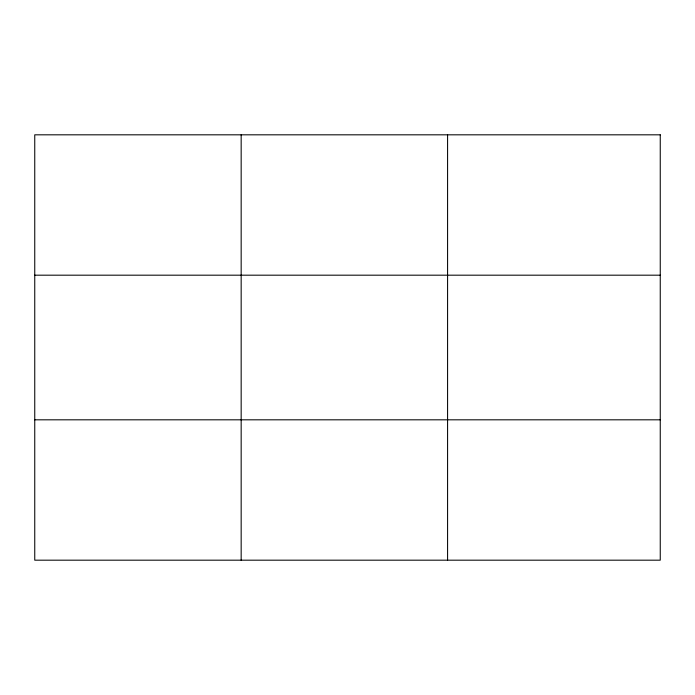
<?xml version="1.0" encoding="UTF-8"?>
<svg xmlns="http://www.w3.org/2000/svg" width="695" height="695" viewBox="0 0 695 695"><rect width="100%" height="100%" fill="white"/><g stroke="black" fill="none" stroke-linecap="round" stroke-linejoin="round"><path stroke-width="1.04" d="M241.165 134.821L241.165 560.179M447.58 134.821L447.58 560.179M34.75 275.185L660.25 275.185M34.75 419.815L660.25 419.815M660.25 134.821L660.25 560.179L34.75 560.179L34.75 134.821L660.25 134.821"/></g></svg>
